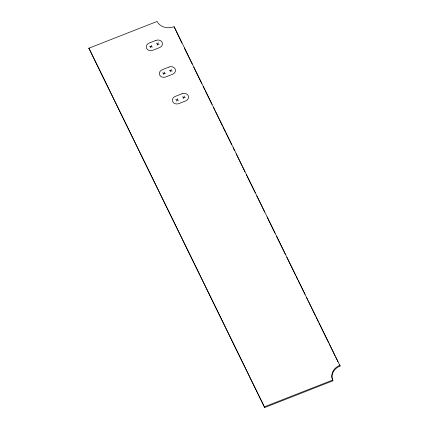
<?xml version="1.0" encoding="UTF-8"?>
<svg xmlns="http://www.w3.org/2000/svg" width="429" height="429" viewBox="0 0 429 429"><rect width="100%" height="100%" fill="white"/><g stroke="black" fill="none" stroke-linecap="round" stroke-linejoin="round"><path stroke-width="0.64" d="M150.381 47.882L151.587 45.426M157.116 45.243L158.317 42.782M163.444 74.544L164.645 72.088M170.179 71.906L171.38 69.444M176.507 101.206L177.708 98.75M183.237 98.568L184.443 96.107M88.883 48.198L157.1 21.45A13.127 11.004 -9.8 0 0 174.115 26.695L340.117 366.055A13.127 11.004 -9.8 0 0 332.893 380.802L264.682 407.55L88.883 48.198L264.682 407.55M264.543 406.767L332.759 380.019A13.127 11.004 -9.8 0 1 339.983 365.267M156.301 43.576L159.138 44.45M149.565 46.214L152.402 47.088M169.358 70.238L172.195 71.112M162.629 72.876L165.465 73.75M182.422 96.9L185.258 97.774M175.692 99.539L178.528 100.413M181.912 43.115L174.115 26.695M184.266 47.925L192.224 64.162M193.694 67.171L201.651 83.408M203.121 86.417L204.595 89.42M205.185 90.626L211.964 104.456M213.433 107.465L214.908 110.468M215.497 111.674L222.27 125.504M222.86 126.705L225.22 131.515M225.81 132.722L231.698 144.75M233.172 147.753L234.647 150.761M236.122 153.77L242.01 165.798M242.599 166.999L244.959 171.809M246.428 174.817L255.271 192.857M256.74 195.865L264.698 212.103M267.053 216.913L275.005 233.151M276.48 236.159L285.317 254.199M286.792 257.207L295.629 275.246M296.219 276.448L297.694 279.456M298.284 280.657L305.057 294.487M306.531 297.495L308.006 300.504M308.59 301.705L315.369 315.535M315.959 316.741L318.313 321.552M318.903 322.753L328.625 342.599M329.215 343.801L335.108 355.829M335.698 357.03L338.052 361.845M339.527 364.848L340.117 366.055M332.759 380.019L332.893 380.802M155.947 40.401L149.217 43.039A4.74 3.974 -9.8 0 0 146.605 48.37A4.74 3.974 -9.8 0 0 152.751 50.263L159.486 47.624A4.74 3.974 -9.8 0 0 162.092 42.294A4.74 3.974 -9.8 0 0 155.947 40.401M169.01 67.063L162.275 69.707A4.74 3.974 -9.8 0 0 159.668 75.032A4.74 3.974 -9.8 0 0 165.814 76.925L172.549 74.287A4.74 3.974 -9.8 0 0 175.155 68.962A4.74 3.974 -9.8 0 0 169.01 67.063M182.073 93.726L175.338 96.369A4.74 3.974 -9.8 0 0 172.731 101.694A4.74 3.974 -9.8 0 0 178.877 103.587L185.607 100.949A4.74 3.974 -9.8 0 0 188.218 95.624A4.74 3.974 -9.8 0 0 182.073 93.726"/></g></svg>
